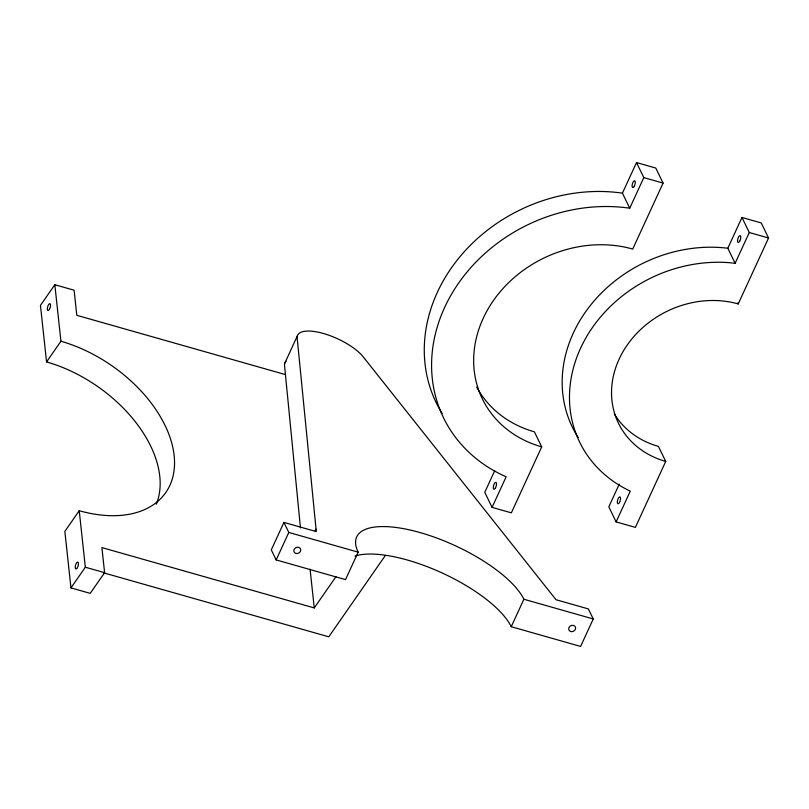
<?xml version="1.0" encoding="UTF-8"?>
<svg xmlns="http://www.w3.org/2000/svg" width="809" height="809" viewBox="0 0 809 809"><rect width="100%" height="100%" fill="white"/><g stroke="black" fill="none" stroke-linecap="round" stroke-linejoin="round"><path stroke-width="1.21" d="M284.788 363.211L297.429 335.735M593.25 618.956L588.376 608.924L556.016 599.722L363.221 356.86A37.78 13.51 24.7 0 0 323.418 333.49A37.78 13.51 24.7 0 0 297.186 338.091L316.299 531.614L283.929 522.412L271.288 549.887L276.162 559.919L345.524 579.628L358.165 552.153A92.833 33.189 24.7 0 1 420.083 532.565A92.833 33.189 24.7 0 1 523.878 599.247L593.25 618.956L580.609 646.431L511.237 626.712A92.833 33.189 24.7 0 0 440.743 572.337A92.833 33.189 24.7 0 0 354.989 556.026M276.162 559.919L288.803 532.443L283.929 522.412M315.136 530.805L315.925 529.086M494.673 470.798L484.773 492.317L492.074 507.364L511.349 512.845L541.706 446.871A116.577 99.82 -25.9 0 1 483.165 318.402A116.577 99.82 -25.9 0 1 632.729 249.061L663.077 183.097L655.775 168.05L636.501 162.569L622.434 193.159A159.757 136.792 -25.9 0 0 459.097 257.747A159.757 136.792 -25.9 0 0 442.108 413.409M492.074 507.364L506.151 476.784A159.757 136.792 -25.9 0 1 444.626 307.45A159.757 136.792 -25.9 0 1 629.736 208.206L643.812 177.616L636.501 162.569M511.237 626.712L523.878 599.247M619.3 484.065L608.813 506.859L616.124 521.906L635.389 527.377L665.726 461.443A92.833 79.484 -25.9 0 1 619.118 359.145A92.833 79.484 -25.9 0 1 738.212 303.931L768.55 237.998L761.249 222.95L741.974 217.469L727.817 248.242A136.003 116.456 -25.9 0 0 590.246 305.59A136.003 116.456 -25.9 0 0 578.223 437.548M616.124 521.906L630.282 491.134A136.003 116.456 -25.9 0 1 580.579 348.194A136.003 116.456 -25.9 0 1 735.128 263.289L749.286 232.517L741.974 217.469M285.547 374.628L76.804 315.308L74.094 290.209L54.83 284.728L40.45 305.397L46.558 361.916A116.577 73.306 34.8 0 1 156.289 504.199M46.558 361.916L60.928 341.246L54.83 284.728M60.928 341.246A116.577 73.306 34.8 0 1 174.137 455.538A116.577 73.306 34.8 0 1 79.231 510.701L64.851 531.371L70.959 587.89L90.224 593.361L104.604 572.691L101.894 547.592L314.256 607.923L335.947 576.746M70.959 587.89L85.339 567.22L79.231 510.701M385.256 555.621L328.778 636.814L103.754 572.873M643.812 177.616L663.077 183.097M749.286 232.517L768.55 237.998M288.803 532.443L358.165 552.153M85.339 567.22L104.604 572.691M727.817 248.242L735.128 263.289M737.757 302.991L738.212 303.931M622.434 193.159L629.736 208.206M665.726 461.443L658.425 446.396A92.833 79.484 -25.9 0 1 614.304 413.945M541.706 446.871L534.395 431.824A116.577 99.82 -25.9 0 1 476.703 387.086M310.08 569.212L314.256 607.923M300.473 527.913L284.546 365.567A37.78 13.51 24.7 0 1 286.042 361.219M296.751 553.538A3.56 3.054 -25.9 0 0 300.503 548.886A3.56 3.054 -25.9 0 0 294.557 548.735A3.56 3.054 -25.9 0 0 296.751 553.538M571.619 631.637A3.56 3.054 -25.9 0 0 575.371 626.985A3.56 3.054 -25.9 0 0 569.425 626.833A3.56 3.054 -25.9 0 0 571.619 631.637M77.421 567.615A3.56 1.325 -74.1 0 0 77.856 562.093A3.56 1.325 -74.1 0 0 75.257 566.806A3.56 1.325 -74.1 0 0 77.421 567.615M49.511 309.22A3.56 1.325 -74.1 0 0 49.956 303.699A3.56 1.325 -74.1 0 0 47.357 308.411A3.56 1.325 -74.1 0 0 49.511 309.22M634.276 186.232A3.56 1.325 -74.1 0 0 634.691 180.741A3.56 1.325 -74.1 0 0 632.102 185.494A3.56 1.325 -74.1 0 0 634.276 186.232M495.492 487.857A3.56 1.325 -74.1 0 0 495.897 482.366A3.56 1.325 -74.1 0 0 493.308 487.119A3.56 1.325 -74.1 0 0 495.492 487.857M739.75 241.133A3.56 1.325 -74.1 0 0 740.154 235.631A3.56 1.325 -74.1 0 0 737.565 240.394A3.56 1.325 -74.1 0 0 739.75 241.133M619.532 502.399A3.56 1.325 -74.1 0 0 619.937 496.898A3.56 1.325 -74.1 0 0 617.348 501.661A3.56 1.325 -74.1 0 0 619.532 502.399"/></g></svg>
